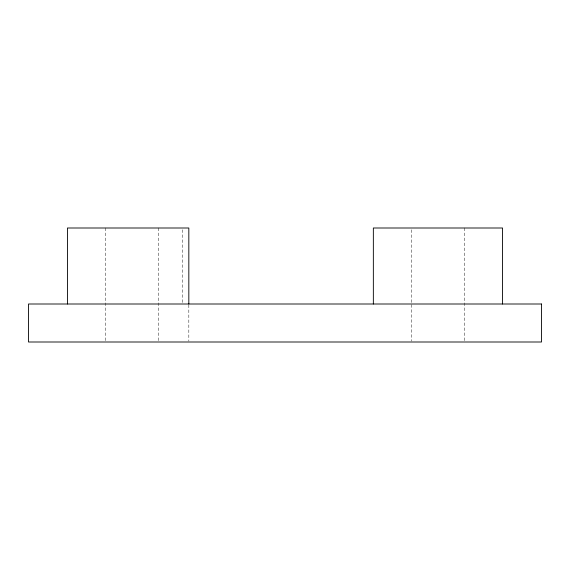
<?xml version="1.0" encoding="UTF-8"?>
<svg xmlns="http://www.w3.org/2000/svg" width="570" height="570" viewBox="0 0 570 570"><rect width="100%" height="100%" fill="white"/><g stroke="black" fill="none" stroke-linecap="round" stroke-linejoin="round"><path stroke-width="0.43" stroke-dasharray="2.85 2.14" d="M464.55 228L464.55 341.109M411.348 229.781L411.348 341.109M188.827 304.886L188.827 341.117M182.4 229.767L182.4 303.119M158.652 228L158.652 341.109M105.45 228L105.45 341.109"/><path stroke-width="0.85" d="M502.548 304.002L502.548 228L373.35 228L373.35 304.002M188.827 304.002L188.827 228L67.452 228L67.452 304.002M541.5 304.002L28.5 304.002L28.5 342L541.5 342L541.5 304.002"/></g></svg>
